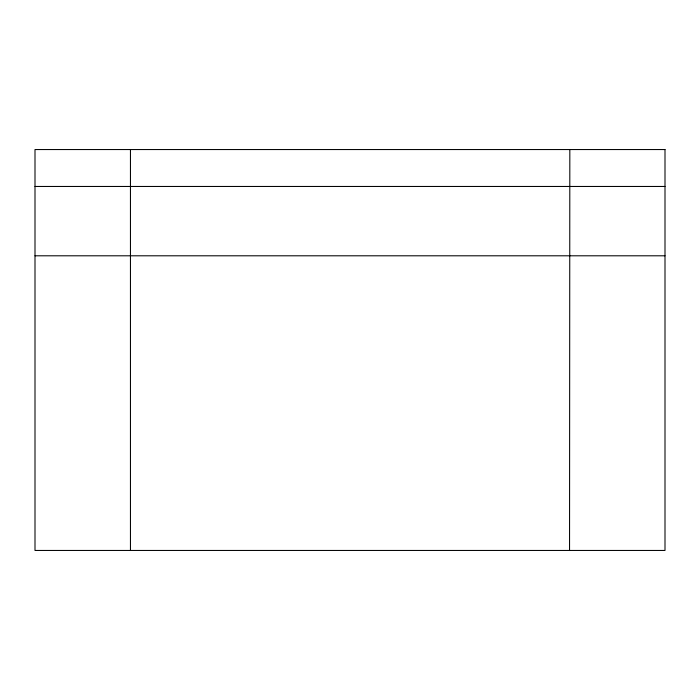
<?xml version="1.0" encoding="UTF-8"?>
<svg xmlns="http://www.w3.org/2000/svg" width="700" height="700" viewBox="0 0 700 700"><rect width="100%" height="100%" fill="white"/><g stroke="black" fill="none" stroke-linecap="round" stroke-linejoin="round"><path stroke-width="1.05" d="M569.546 550.454L569.826 149.546M35 186.463L665 186.463M35 255.797L665 255.797M130.454 149.546L130.454 550.454M665 149.546L35 149.546L35 550.454L665 550.454L665 149.546"/></g></svg>
